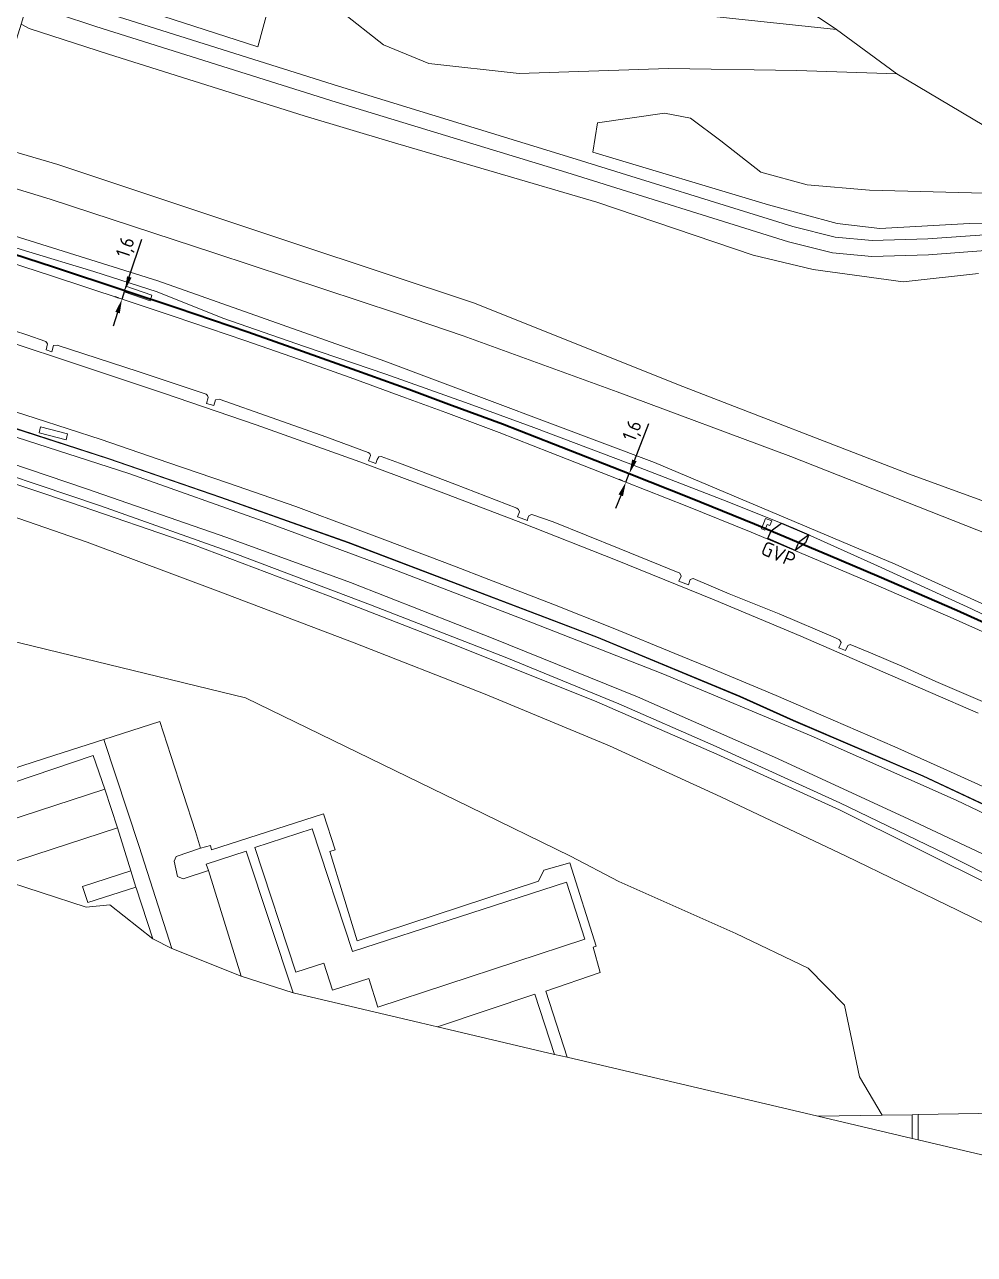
# Model space of a CAD drawing. Header units: metres. Extents: x 112942 to 118371, y 496117 to 499046.
# Drawn here: x 117075.6 to 117242.9, y 497010.1 to 497226.7 of the extents above; entities that cross this region are included whole.
import ezdxf
from ezdxf.enums import TextEntityAlignment as Align

# ---------------------------------------------------------------- set-up
doc = ezdxf.new("R2010")
doc.units = ezdxf.units.M
for name, color, linetype, lineweight in [('B-WE-OG-TOPOKAART-G', 7, 'Continuous', 18), ('N-WE-KL-DATA-T18', 1, 'Continuous', 18), ('N-WE-KL-DATA-T25', 7, 'Continuous', 25), ('N-WE-KL-DATA_GLASVEZEL-G', 90, 'KL-GLASVEZEL-N', 35), ('N-WE-KL-DATA_GLASVEZEL-M', 7, 'Continuous', 18), ('N-WE-KL-DATA_GLASVEZEL_KAST_PUTKAST-S', 90, 'Continuous', 25)]:
    doc.layers.add(name, color=color, linetype=linetype, lineweight=lineweight)
doc.styles.add('ISO', font='isocp.shx')
doc.styles.add('NLCS-ISO', font='NLCS-ISO.ttf')
doc.linetypes.add('KL-GLASVEZEL-N', pattern='A,4,-1,[101,NLCS.SHX,S=0.5,R=0,X=0,Y=0],-1,4,-1,["G",Standard,S=1,R=0,X=-0.25,Y=-0.5],-1.5', length=12.5)
doc.dimstyles.new('ISO', dxfattribs={"dimtxt": 2.5, "dimasz": 2.5, "dimexe": 1.25, "dimexo": 0.625, "dimtad": 1, "dimtxsty": 'ISO', "dimcen": 2.5, "dimadec": 0, "dimazin": 0, "dimtfac": 1, "dimtmove": 0, "dimatfit": 3, "dimfxl": 0, "dimarcsym": 0})

# ---------------------------------------------------------------- blocks, each defined once
blk = doc.blocks.new('*D33')
at = {"layer": 'Defpoints', "color": 0, "transparency": 16777216}
for p in [(117182.12, 497147.63, 6.3), (117182.12, 497147.63), (117181.53, 497146.14, 3.68)]:
    blk.add_point(p, dxfattribs=at)
at = {"layer": 'N-WE-KL-DATA_GLASVEZEL-M', "color": 0, "lineweight": -2, "transparency": 16777216}
for p, q in [((117183.03, 497149.96), (117185.59, 497156.47)), ((117181.54, 497147.86), (117180.95, 497148.09)), ((117181.53, 497146.14), (117182.12, 497147.63)), ((117180.95, 497146.37), (117180.37, 497146.6)), ((117180.62, 497143.81), (117179.7, 497141.49))]:
    blk.add_line(p, q, dxfattribs=at)
at = {"layer": 'N-WE-KL-DATA_GLASVEZEL-M', "color": 0, "transparency": 16777216}
for points in [[(117182.64, 497150.11), (117183.42, 497149.8), (117182.12, 497147.63)], [(117180.23, 497143.97), (117181.01, 497143.66), (117181.53, 497146.14)]]:
    blk.add_solid(points, dxfattribs=at)
at = {"layer": 'N-WE-KL-DATA_GLASVEZEL-M', "color": 0, "transparency": 16777216, "insert": (117182.85, 497155.13), "char_height": 2.5, "attachment_point": 5, "rotation": 68.5578, "style": 'ISO'}
blk.add_mtext('1,6', dxfattribs=at)
blk = doc.blocks.new('*D34')
at = {"layer": 'Defpoints', "color": 0, "transparency": 16777216}
for p in [(117092.77, 497178.38, 3.19), (117093.27, 497179.89, 6.3), (117093.27, 497179.89)]:
    blk.add_point(p, dxfattribs=at)
at = {"layer": 'N-WE-KL-DATA_GLASVEZEL-M', "color": 0, "lineweight": -2, "transparency": 16777216}
for p, q in [((117094.05, 497182.27), (117096.24, 497188.92)), ((117092.68, 497180.09), (117092.08, 497180.29)), ((117092.18, 497178.57), (117091.58, 497178.77)), ((117092.77, 497178.38), (117093.27, 497179.89)), ((117091.99, 497176), (117091.21, 497173.63))]:
    blk.add_line(p, q, dxfattribs=at)
at = {"layer": 'N-WE-KL-DATA_GLASVEZEL-M', "color": 0, "transparency": 16777216}
for points in [[(117093.66, 497182.4), (117094.45, 497182.14), (117093.27, 497179.89)], [(117091.59, 497176.13), (117092.38, 497175.87), (117092.77, 497178.38)]]:
    blk.add_solid(points, dxfattribs=at)
at = {"layer": 'N-WE-KL-DATA_GLASVEZEL-M', "color": 0, "transparency": 16777216, "insert": (117093.58, 497187.43), "char_height": 2.5, "attachment_point": 5, "rotation": 71.762, "style": 'ISO'}
blk.add_mtext('1,6', dxfattribs=at)
blk = doc.blocks.new('SKL-DATA_GLASVEZEL_GLASVEZELKABELPUT_RECHTHOEKIG')
at = {"color": 0, "linetype": 'ByBlock'}
for points in [[(-3.2, -0.97), (-2.07, 0.97), (3.18, 0.97), (2.05, -0.97)], [(3.18, 0.97), (3.18, -0.53), (2.05, -2.47)], [(-3.2, -0.97), (2.05, -0.97), (2.05, -2.47), (-3.2, -2.47), (-3.2, -0.97)]]:
    blk.add_lwpolyline(points, dxfattribs=at)
at = {"layer": 'N-WE-KL-DATA-T18', "linetype": 'ByBlock', "style": 'NLCS-ISO', "flags": 1}
for tag, p in [('OMSCHRIJVING_LEGENDA', (-0.01, -8.43)), ('LOCATIE', (-0.01, -12.22)), ('TYPE_HANDHOLE', (-0.01, -16)), ('TYPE_GCO', (-0.01, -19.78)), ('BPS-CODERING', (-0.01, -23.57)), ('POSITIE_X', (-0.01, -27.35)), ('POSITIE_Y', (-0.01, -31.14)), ('OVERIGE_OPMERKING(EN)_1', (-0.01, -34.92)), ('OVERIGE_OPMERKING(EN)_2', (-0.01, -38.71))]:
    blk.add_attdef(tag, p, '', height=1.8, dxfattribs=at)
at = {"layer": 'N-WE-KL-DATA-T25', "linetype": 'ByBlock', "style": 'NLCS-ISO'}
blk.add_attdef('TYPE_SYMBOOL', text='', height=2.5, dxfattribs=at).set_placement((15.9, -0.24), align=Align.MIDDLE_CENTER)

msp = doc.modelspace()

# ---------------------------------------------------------------- linework, layer by layer
at = {"layer": 'B-WE-OG-TOPOKAART-G'}
for points, elevation in [([(117091.986, 497085.251), (117068.735, 497077.677), (117066.517, 497084.485), (117089.768, 497092.059), (117091.986, 497085.251)], -0.327), ([(117116.174, 497081.802), (117126.252, 497085.09), (117133.369, 497063.481), (117171.07, 497075.663), (117174.278, 497065.635), (117137.849, 497053.666), (117136.268, 497058.697), (117129.866, 497056.678), (117128.336, 497061.394), (117123.415, 497059.809), (117116.174, 497081.802)], -0.086), ([(117116.174, 497081.802), (117123.415, 497059.809), (117128.336, 497061.394), (117129.866, 497056.678), (117136.268, 497058.697), (117137.849, 497053.666), (117174.278, 497065.635), (117171.07, 497075.663), (117133.369, 497063.481), (117126.252, 497085.09), (117116.174, 497081.802)], -0.086), ([(117095.23, 497074.797), (117086.752, 497072.075), (117085.836, 497074.929), (117094.314, 497077.651), (117095.23, 497074.797)], -0.293)]:
    msp.add_lwpolyline(points, close=True, dxfattribs=dict(at, elevation=elevation))
for points in [[(117077.844, 497236.109, -0.138), (117083.435, 497254.343, -0.303), (117104.147, 497255.033, -0.46), (117108.846, 497254.277, -0.453), (117112.346, 497252.111, -0.423), (117115.03, 497245.489, -0.387), (117118.163, 497236.284, -0.413), (117118.553, 497229.751, -0.343), (117116.675, 497222.824, -0.343), (117090.692, 497231.261, -0.147), (117077.844, 497236.109, -0.138)], [(117175.793, 497254.676, -1.473), (117218.609, 497225.844, -1.48)], [(117218.609, 497225.844, -1.48), (117229.256, 497218.077, -0.694), (117211.623, 497218.646, -0.736), (117189.048, 497219.006, -0.634), (117162.734, 497218.096, -0.418), (117146.808, 497219.881, -0.381), (117138.846, 497223.181, -0.361), (117131.386, 497229.041, -0.356), (117125.436, 497239.904, -0.424), (117120.384, 497249.419, -0.404), (117118.084, 497250.962, -0.407), (117119.13, 497253.326, -0.401), (117121.284, 497253.275, -0.515), (117124.727, 497253.174, -1.24), (117124.809, 497253.232, -1.473), (117127.601, 497248.508, -1.473), (117137.605, 497240.534, -1.473), (117141.072, 497236.707, -1.473), (117142.935, 497232.604, -1.473), (117148.914, 497231.749, -1.47), (117168.262, 497229.905, -1.477), (117195.902, 497228.247, -1.477), (117218.609, 497225.844, -1.48)], [(117245.639, 497186.97, -0.737), (117234.837, 497186.178, -0.67), (117224.836, 497185.866, -0.677), (117217.942, 497186.526, -0.683), (117210.157, 497188.461, -0.69), (117171.15, 497200.665, -0.636), (117130.477, 497213.038, -0.48), (117088.158, 497226.364, -0.22), (117081.397, 497228.61, -0.217), (117076.228, 497230.838, -0.214), (117077.064, 497233.566, -0.163), (117082.005, 497231.389, -0.163), (117088.981, 497229.093, -0.21), (117130.898, 497215.868, -0.48), (117172.009, 497203.26, -0.636), (117210.907, 497191.161, -0.69), (117218.416, 497189.294, -0.683), (117224.926, 497188.671, -0.677), (117234.691, 497188.976, -0.67), (117245.541, 497189.771, -0.737)], [(117243.639, 497182.899, -0.707), (117230.36, 497181.391, -0.683), (117214.501, 497183.612, -0.68), (117203.935, 497186.11, -0.66), (117176.405, 497195.452, -0.657), (117140.333, 497206.03, -0.534), (117124.877, 497210.655, -0.516), (117090.396, 497221.497, -0.321), (117076.388, 497226.03, -0.321), (117074.989, 497226.798, -0.315), (117076.228, 497230.838, -0.214), (117081.397, 497228.61, -0.217), (117088.158, 497226.364, -0.22), (117130.477, 497213.038, -0.48), (117171.15, 497200.665, -0.636), (117210.157, 497188.461, -0.69), (117217.942, 497186.526, -0.683), (117224.836, 497185.866, -0.677), (117234.837, 497186.178, -0.67), (117245.639, 497186.97, -0.737)], [(117090.692, 497231.261, -0.147), (117116.675, 497222.824, -0.343), (117118.553, 497229.751, -0.343)], [(117245.541, 497189.771, -0.737), (117234.691, 497188.976, -0.67), (117224.926, 497188.671, -0.677), (117218.416, 497189.294, -0.683), (117210.907, 497191.161, -0.69), (117172.009, 497203.26, -0.636), (117130.898, 497215.868, -0.48), (117088.981, 497229.093, -0.21)], [(117131.386, 497229.041, -0.356), (117138.846, 497223.181, -0.361), (117146.808, 497219.881, -0.381), (117162.734, 497218.096, -0.418), (117189.048, 497219.006, -0.634), (117211.623, 497218.646, -0.736), (117229.256, 497218.077, -0.694), (117273.053, 497192.035, -0.753)], [(117218.609, 497225.844, -1.48), (117195.902, 497228.247, -1.477)], [(117250.965, 497140.436, -1.34), (117231.483, 497147.551, -1.34), (117190.811, 497163.265, -1.34), (117154.846, 497177.638, -1.34), (117122.842, 497188.266, -1.343), (117081.449, 497202.078, -1.46), (117074.036, 497204.274, -1.46), (117070.611, 497208.865, -1.343), (117073.776, 497221.154, -1.2), (117073.31, 497221.321, -1.2), (117074.989, 497226.798, -0.315), (117076.388, 497226.03, -0.321), (117090.396, 497221.497, -0.321), (117124.877, 497210.655, -0.516), (117140.333, 497206.03, -0.534), (117176.405, 497195.452, -0.657), (117203.935, 497186.11, -0.66), (117214.501, 497183.612, -0.68), (117230.36, 497181.391, -0.683), (117243.639, 497182.899, -0.707)], [(117253.607, 497196.787, -0.72), (117224.428, 497197.542, -0.72), (117213.436, 497198.477, -0.71), (117205.302, 497200.719, -0.693), (117198.255, 497206.225, -0.68), (117192.924, 497210.24, -0.67), (117188.34, 497211.134, -0.643), (117176.517, 497209.434, -0.613), (117175.706, 497204.253, -0.643), (117206.662, 497194.971, -0.743), (117218.753, 497191.708, -0.753), (117226.272, 497190.786, -0.747), (117242.023, 497191.668, -0.747), (117253.477, 497191.916, -0.729)], [(117280.504, 497187.584, -0.747), (117278.864, 497184.59, -0.738), (117275.142, 497184.396, -0.738), (117270.379, 497186.285, -0.69), (117264.327, 497189.345, -0.72), (117253.477, 497191.916, -0.729), (117242.023, 497191.668, -0.747), (117226.272, 497190.786, -0.747), (117218.753, 497191.708, -0.753), (117206.662, 497194.971, -0.743), (117175.706, 497204.253, -0.643), (117176.517, 497209.434, -0.613), (117188.34, 497211.134, -0.643), (117192.924, 497210.24, -0.67), (117198.255, 497206.225, -0.68), (117205.302, 497200.719, -0.693), (117213.436, 497198.477, -0.71), (117224.428, 497197.542, -0.72), (117253.607, 497196.787, -0.72), (117259.881, 497195.974, -0.73), (117273.053, 497192.035, -0.753), (117280.504, 497187.584, -0.747)], [(117278.616, 497128.273, -1.343), (117277.019, 497122.914, -1.37), (117247.483, 497136.091, -1.38), (117210.596, 497150.667, -1.37), (117180, 497162.067, -1.36), (117152.848, 497171.902, -1.36), (117141.109, 497175.882, -1.36), (117109.138, 497186.48, -1.347), (117080.093, 497195.96, -1.48), (117066.778, 497200.014, -1.48), (117068.399, 497205.303, -1.457), (117074.036, 497204.274, -1.46), (117081.449, 497202.078, -1.46), (117122.842, 497188.266, -1.343), (117154.846, 497177.638, -1.34), (117190.811, 497163.265, -1.34), (117231.483, 497147.551, -1.34), (117250.965, 497140.436, -1.34), (117278.616, 497128.273, -1.343)], [(117277.019, 497122.914, -1.37), (117273.853, 497111.142, 3.546), (117268.424, 497113.758, 3.503), (117228.929, 497131.712, 3.23), (117186.57, 497149.602, 2.783), (117139.092, 497167.427, 2.387), (117099.095, 497181.597, 2.057), (117067.716, 497191.407, 2.06), (117064.458, 497192.449, 2.038), (117066.778, 497200.014, -1.48), (117080.093, 497195.96, -1.48), (117109.138, 497186.48, -1.347), (117141.109, 497175.882, -1.36), (117152.848, 497171.902, -1.36), (117180, 497162.067, -1.36), (117210.596, 497150.667, -1.37), (117247.483, 497136.091, -1.38), (117277.019, 497122.914, -1.37)], [(117262.215, 497114.233, 4.142), (117242.378, 497123.812, 3.941), (117225.838, 497131.413, 3.734), (117211.106, 497138.024, 3.599), (117198.628, 497143.02, 3.515), (117181.949, 497149.49, 3.428), (117165.305, 497155.767, 3.374), (117153.892, 497159.943, 3.356), (117139.235, 497165.159, 3.263), (117124.939, 497170.046, 3.167), (117110.556, 497175.032, 3.104), (117098.955, 497179.645, 2.924), (117087.833, 497183.249, 2.891), (117075.775, 497186.884, 2.747), (117063.89, 497190.597, 2.666), (117064.458, 497192.449, 2.038), (117067.716, 497191.407, 2.06), (117099.095, 497181.597, 2.057), (117139.092, 497167.427, 2.387), (117186.57, 497149.602, 2.783), (117228.929, 497131.712, 3.23), (117268.424, 497113.758, 3.503)], [(117252.548, 497116.104, 4.202), (117239.2, 497122.11, 4.1), (117225.524, 497128.037, 3.998), (117216.56, 497131.875, 3.935), (117203.589, 497137.319, 3.809), (117192.287, 497141.879, 3.722), (117181.532, 497146.141, 3.677), (117168.19, 497151.381, 3.569), (117159.215, 497154.887, 3.518), (117149.785, 497158.396, 3.5), (117142.719, 497161.01, 3.446), (117133.574, 497164.321, 3.398), (117124.023, 497167.721, 3.383), (117114.38, 497171.093, 3.308), (117101.978, 497175.335, 3.212), (117092.77, 497178.375, 3.191), (117080.191, 497182.52, 3.191), (117070.564, 497185.672, 3.131), (117063.1, 497188.02, 3.068), (117063.89, 497190.597, 2.666), (117075.775, 497186.884, 2.747), (117087.833, 497183.249, 2.891)], [(117070.564, 497185.672, 3.131), (117080.191, 497182.52, 3.191), (117092.77, 497178.375, 3.191), (117101.978, 497175.335, 3.212), (117114.38, 497171.093, 3.308), (117124.023, 497167.721, 3.383), (117133.574, 497164.321, 3.398), (117142.719, 497161.01, 3.446), (117149.785, 497158.396, 3.5), (117159.215, 497154.887, 3.518), (117168.19, 497151.381, 3.569), (117181.532, 497146.141, 3.677), (117192.287, 497141.879, 3.722), (117203.589, 497137.319, 3.809), (117216.56, 497131.875, 3.935), (117225.524, 497128.037, 3.998), (117239.2, 497122.11, 4.1), (117252.548, 497116.104, 4.202)], [(117087.833, 497183.249, 2.891), (117098.955, 497179.645, 2.924), (117110.556, 497175.032, 3.104), (117124.939, 497170.046, 3.167), (117139.235, 497165.159, 3.263), (117153.892, 497159.943, 3.356), (117165.305, 497155.767, 3.374), (117181.949, 497149.49, 3.428), (117198.628, 497143.02, 3.515), (117211.106, 497138.024, 3.599), (117225.838, 497131.413, 3.734), (117242.378, 497123.812, 3.941), (117262.215, 497114.233, 4.142)], [(117093.119, 497179.648, 3.107), (117097.742, 497178.064, 3.107), (117098.027, 497179.084, 3.074), (117093.417, 497180.639, 3.095), (117093.119, 497179.648, 3.107)], [(117093.417, 497180.639, 3.095), (117098.027, 497179.084, 3.074), (117097.742, 497178.064, 3.107), (117093.119, 497179.648, 3.107), (117093.417, 497180.639, 3.095)], [(117244.321, 497107.49, 3.962), (117236.102, 497111.018, 3.848), (117230.527, 497113.559, 3.839), (117224.625, 497116.088, 3.77), (117221.059, 497117.523, 3.725), (117220.647, 497117.389, 3.708), (117220.229, 497116.477, 3.756), (117219.023, 497116.951, 3.728), (117219.436, 497117.9, 3.646), (117219.162, 497118.363, 3.752), (117218.476, 497118.723, 3.752), (117208.515, 497122.944, 3.632), (117199.689, 497126.474, 3.566), (117193.362, 497129.137, 3.554), (117192.868, 497128.961, 3.504), (117192.564, 497128.025, 3.566), (117190.85, 497128.708, 3.509), (117191.255, 497129.553, 3.469), (117191.002, 497130.115, 3.475), (117180.313, 497134.457, 3.488), (117168.732, 497139.156, 3.398), (117164.943, 497140.463, 3.341), (117164.465, 497140.263, 3.356), (117164.259, 497139.869, 3.374), (117164.181, 497139.375, 3.374), (117162.428, 497140.048, 3.329), (117162.78, 497140.894, 3.344), (117162.594, 497141.299, 3.347), (117162.341, 497141.53, 3.365), (117151.369, 497145.796, 3.233), (117141.652, 497149.465, 3.203), (117138.418, 497150.623, 3.185), (117138.002, 497150.565, 3.185), (117137.734, 497150.122, 3.165), (117137.501, 497149.429, 3.165), (117136.191, 497149.863, 3.164), (117136.563, 497150.806, 3.164), (117136.418, 497151.173, 3.17), (117136.142, 497151.369, 3.173), (117128.689, 497154.093, 3.137), (117119.193, 497157.434, 3.056), (117109.865, 497160.733, 3.023), (117109.223, 497160.632, 3.017), (117108.915, 497159.606, 3.017), (117107.674, 497159.998, 3.005), (117107.95, 497161.071, 3.008), (117107.806, 497161.386, 3.014), (117107.572, 497161.616, 3.014), (117095.638, 497165.614, 3.014), (117081.365, 497170.265, 2.924), (117080.692, 497170.176, 2.836), (117080.4, 497169.098, 2.881), (117079.38, 497169.446, 2.881), (117079.638, 497170.47, 2.819), (117079.345, 497170.923, 2.9), (117076.015, 497172.06, 2.843), (117071.686, 497173.494, 2.819)], [(117071.686, 497173.494, 2.819), (117076.015, 497172.06, 2.843), (117079.345, 497170.923, 2.9), (117079.638, 497170.47, 2.819), (117079.38, 497169.446, 2.881), (117080.4, 497169.098, 2.881), (117080.692, 497170.176, 2.836), (117081.365, 497170.265, 2.924), (117095.638, 497165.614, 3.014), (117107.572, 497161.616, 3.014), (117107.806, 497161.386, 3.014), (117107.95, 497161.071, 3.008), (117107.674, 497159.998, 3.005), (117108.915, 497159.606, 3.017), (117109.223, 497160.632, 3.017), (117109.865, 497160.733, 3.023), (117119.193, 497157.434, 3.056), (117128.689, 497154.093, 3.137), (117136.142, 497151.369, 3.173), (117136.418, 497151.173, 3.17), (117136.563, 497150.806, 3.164), (117136.191, 497149.863, 3.164), (117137.501, 497149.429, 3.165), (117137.734, 497150.122, 3.165), (117138.002, 497150.565, 3.185), (117138.418, 497150.623, 3.185), (117141.652, 497149.465, 3.203), (117151.369, 497145.796, 3.233), (117162.341, 497141.53, 3.365), (117162.594, 497141.299, 3.347), (117162.78, 497140.894, 3.344), (117162.428, 497140.048, 3.329), (117164.181, 497139.375, 3.374), (117164.259, 497139.869, 3.374), (117164.465, 497140.263, 3.356), (117164.943, 497140.463, 3.341), (117168.732, 497139.156, 3.398), (117180.313, 497134.457, 3.488), (117191.002, 497130.115, 3.475), (117191.255, 497129.553, 3.469), (117190.85, 497128.708, 3.509), (117192.564, 497128.025, 3.566), (117192.868, 497128.961, 3.504), (117193.362, 497129.137, 3.554), (117199.689, 497126.474, 3.566), (117208.515, 497122.944, 3.632), (117218.476, 497118.723, 3.752), (117219.162, 497118.363, 3.752), (117219.436, 497117.9, 3.646), (117219.023, 497116.951, 3.728), (117220.229, 497116.477, 3.756), (117220.647, 497117.389, 3.708), (117221.059, 497117.523, 3.725), (117224.625, 497116.088, 3.77), (117230.527, 497113.559, 3.839), (117236.102, 497111.018, 3.848), (117244.321, 497107.49, 3.962)], [(117072.177, 497171.069, 2.903), (117085.289, 497166.746, 2.957), (117100.091, 497161.822, 2.98), (117116.428, 497156.245, 3.134), (117134.664, 497149.706, 3.298), (117148.992, 497144.342, 3.341), (117163.297, 497138.884, 3.381), (117179.703, 497132.436, 3.531), (117197.103, 497125.393, 3.608), (117212.314, 497119.002, 3.764), (117226.802, 497112.724, 3.892), (117243.592, 497105.434, 3.989)], [(117243.592, 497105.434, 3.989), (117226.802, 497112.724, 3.892), (117212.314, 497119.002, 3.764), (117197.103, 497125.393, 3.608), (117179.703, 497132.436, 3.531), (117163.297, 497138.884, 3.381), (117148.992, 497144.342, 3.341), (117134.664, 497149.706, 3.298), (117116.428, 497156.245, 3.134), (117100.091, 497161.822, 2.98), (117085.289, 497166.746, 2.957), (117072.177, 497171.069, 2.903)], [(117264.135, 497080.242, 3.856), (117233.868, 497094.408, 3.492), (117211.056, 497104.198, 3.319), (117201.643, 497108.414, 3.217), (117176.402, 497118.907, 3.003), (117132.615, 497135.563, 2.804), (117110.154, 497143.51, 2.682), (117090.408, 497150.318, 2.625), (117064.715, 497158.637, 2.296), (117055.837, 497164.331, 2.562), (117066.256, 497160.966, 2.606), (117077.496, 497157.408, 2.618)], [(117250.374, 497089.846, 3.761), (117238.079, 497095.389, 3.71), (117228.879, 497099.491, 3.593), (117215.856, 497105.176, 3.518), (117207.998, 497108.581, 3.443), (117196.883, 497113.2, 3.341), (117190.138, 497115.979, 3.305), (117179.283, 497120.386, 3.221), (117168.638, 497124.656, 3.149), (117157.372, 497128.994, 3.077), (117151.357, 497131.333, 3.056), (117139.078, 497135.988, 2.99), (117133.436, 497138.078, 2.963), (117123.391, 497141.818, 2.888), (117111.508, 497145.958, 2.825), (117100.861, 497149.566, 2.717), (117089.106, 497153.648, 2.717), (117077.496, 497157.408, 2.618), (117066.256, 497160.966, 2.606)], [(117264.944, 497078.007, 3.637), (117263.243, 497071.684, -0.233), (117255.317, 497075.5, -0.219), (117231.248, 497086.823, -0.36), (117207.686, 497097.678, -0.396), (117183.552, 497108.291, -0.393), (117158.169, 497118.617, -0.447), (117133.02, 497128.452, -0.33), (117111.258, 497136.363, -0.312), (117086.487, 497144.944, -0.354), (117059.428, 497154.12, -0.474), (117053.341, 497156.191, -0.467), (117054.617, 497160.353, 2.299), (117063.483, 497157.491, 2.36), (117093.978, 497147.645, 2.492), (117118.474, 497138.994, 2.66), (117141.121, 497130.595, 2.747), (117165.091, 497121.335, 2.921), (117188.045, 497112.374, 3.032), (117214.173, 497101.42, 3.299), (117239.705, 497090.106, 3.458), (117259.397, 497080.728, 3.635), (117264.944, 497078.007, 3.637)], [(117276.917, 497074.137, 3.755), (117264.944, 497078.007, 3.637), (117259.397, 497080.728, 3.635), (117239.705, 497090.106, 3.458), (117214.173, 497101.42, 3.299), (117188.045, 497112.374, 3.032), (117165.091, 497121.335, 2.921), (117141.121, 497130.595, 2.747), (117118.474, 497138.994, 2.66), (117093.978, 497147.645, 2.492), (117063.483, 497157.491, 2.36), (117054.617, 497160.353, 2.299), (117064.685, 497158.541, 2.296), (117090.376, 497150.224, 2.625), (117110.122, 497143.416, 2.682), (117132.581, 497135.469, 2.804), (117176.366, 497118.815, 3.003), (117201.603, 497108.322, 3.217), (117211.016, 497104.106, 3.319), (117233.828, 497094.316, 3.492), (117264.093, 497080.152, 3.856), (117276.917, 497074.137, 3.755)], [(117276.961, 497074.227, 3.755), (117276.917, 497074.137, 3.755), (117264.093, 497080.152, 3.856), (117233.828, 497094.316, 3.492), (117211.016, 497104.106, 3.319), (117201.603, 497108.322, 3.217), (117176.366, 497118.815, 3.003), (117132.581, 497135.469, 2.804), (117110.122, 497143.416, 2.682), (117090.376, 497150.224, 2.625), (117064.685, 497158.541, 2.296), (117064.715, 497158.637, 2.296), (117090.408, 497150.318, 2.625), (117110.154, 497143.51, 2.682), (117132.615, 497135.563, 2.804), (117176.402, 497118.907, 3.003), (117201.643, 497108.414, 3.217), (117211.056, 497104.198, 3.319), (117233.868, 497094.408, 3.492), (117264.135, 497080.242, 3.856), (117276.961, 497074.227, 3.755)], [(117263.243, 497071.684, -0.233), (117262.35, 497068.362, -0.624), (117258.726, 497070.167, -0.618), (117237.851, 497080.655, -0.591), (117219.19, 497089.663, -0.618), (117196.9, 497099.819, -0.672), (117180.299, 497107.088, -0.603), (117160.575, 497115.168, -0.753), (117136.523, 497124.549, -0.552), (117113.115, 497133.388, -0.591), (117088.951, 497141.966, -0.684), (117061.749, 497151.093, -0.747), (117052.701, 497154.103, -0.826), (117053.341, 497156.191, -0.467), (117059.428, 497154.12, -0.474), (117086.487, 497144.944, -0.354), (117111.258, 497136.363, -0.312), (117133.02, 497128.452, -0.33), (117158.169, 497118.617, -0.447), (117183.552, 497108.291, -0.393), (117207.686, 497097.678, -0.396), (117231.248, 497086.823, -0.36), (117255.317, 497075.5, -0.219), (117263.243, 497071.684, -0.233)], [(117077.496, 497157.408, 2.618), (117089.106, 497153.648, 2.717), (117100.861, 497149.566, 2.717), (117111.508, 497145.958, 2.825), (117123.391, 497141.818, 2.888), (117133.436, 497138.078, 2.963), (117139.078, 497135.988, 2.99), (117151.357, 497131.333, 3.056), (117157.372, 497128.994, 3.077), (117168.638, 497124.656, 3.149), (117179.283, 497120.386, 3.221), (117190.138, 497115.979, 3.305), (117196.883, 497113.2, 3.341), (117207.998, 497108.581, 3.443), (117215.856, 497105.176, 3.518), (117228.879, 497099.491, 3.593), (117238.079, 497095.389, 3.71), (117250.374, 497089.846, 3.761)], [(117262.35, 497068.362, -0.624), (117262.011, 497067.1, -1.369), (117246.603, 497074.737, -1.387), (117219.177, 497088.403, -1.463), (117197.561, 497098.209, -1.4), (117176.401, 497107.416, -1.387), (117151.614, 497117.382, -1.387), (117129.155, 497126.135, -1.337), (117105.237, 497135.161, -1.34), (117083.679, 497142.56, -1.347), (117064.107, 497149.128, -1.47), (117052.341, 497152.929, -1.458), (117052.701, 497154.103, -0.826), (117061.749, 497151.093, -0.747), (117088.951, 497141.966, -0.684), (117113.115, 497133.388, -0.591), (117136.523, 497124.549, -0.552), (117160.575, 497115.168, -0.753), (117180.299, 497107.088, -0.603), (117196.9, 497099.819, -0.672), (117219.19, 497089.663, -0.618), (117237.851, 497080.655, -0.591), (117258.726, 497070.167, -0.618), (117262.35, 497068.362, -0.624)], [(117078.148, 497154.826, 2.483), (117082.915, 497153.575, 2.495), (117083.159, 497154.64, 2.483), (117078.386, 497155.876, 2.483), (117078.148, 497154.826, 2.483)], [(117082.915, 497153.575, 2.495), (117078.148, 497154.826, 2.483), (117078.386, 497155.876, 2.483), (117083.159, 497154.64, 2.483), (117082.915, 497153.575, 2.495)], [(117262.011, 497067.1, -1.369), (117260.308, 497060.768, -1.462), (117240.08, 497070.693, -1.46), (117220.211, 497080.324, -1.45), (117198.271, 497090.706, -1.443), (117178.609, 497099.669, -1.44), (117156.757, 497108.765, -1.427), (117133.684, 497117.857, -1.427), (117109.723, 497126.942, -1.427), (117086.638, 497135.582, -1.423), (117062.669, 497143.836, -1.47), (117050.683, 497147.521, -1.482), (117052.341, 497152.929, -1.458), (117064.107, 497149.128, -1.47), (117083.679, 497142.56, -1.347), (117105.237, 497135.161, -1.34), (117129.155, 497126.135, -1.337), (117151.614, 497117.382, -1.387), (117176.401, 497107.416, -1.387), (117197.561, 497098.209, -1.4), (117219.177, 497088.403, -1.463), (117246.603, 497074.737, -1.387), (117262.011, 497067.1, -1.369)], [(117062.669, 497143.836, -1.47), (117086.638, 497135.582, -1.423), (117109.723, 497126.942, -1.427), (117133.684, 497117.857, -1.427), (117156.757, 497108.765, -1.427), (117178.609, 497099.669, -1.44), (117198.271, 497090.706, -1.443), (117220.211, 497080.324, -1.45), (117240.08, 497070.693, -1.46), (117260.308, 497060.768, -1.462)], [(117205.409, 497137.896, 3.701), (117206.004, 497137.659, 3.683), (117206.396, 497138.666, 3.65), (117206.883, 497138.473, 3.611), (117207.226, 497139.322, 3.683), (117206.096, 497139.729, 3.563), (117205.409, 497137.896, 3.701)], [(117205.409, 497137.896, 3.701), (117206.096, 497139.729, 3.563), (117207.226, 497139.322, 3.683), (117206.883, 497138.473, 3.611), (117206.396, 497138.666, 3.65), (117206.004, 497137.659, 3.683), (117205.409, 497137.896, 3.701)], [(117044.233, 497125.207, -0.284), (117114.496, 497108.153, -0.307), (117153.98, 497088.95, -0.306), (117171.793, 497080.257, -0.483), (117180.284, 497075.761, -0.403), (117200.912, 497066.653, -0.44), (117213.639, 497060.55, -0.503), (117220.051, 497054.026, -0.413), (117222.646, 497041.401, -0.377), (117226.686, 497034.633, -0.396), (117215.334, 497034.452, -0.393)], [(117250.758, 497035.018, -0.403), (117233.009, 497034.734, -0.398), (117231.924, 497034.717, -0.398), (117226.686, 497034.633, -0.396), (117222.646, 497041.401, -0.377), (117220.051, 497054.026, -0.413), (117213.639, 497060.55, -0.503), (117200.912, 497066.653, -0.44), (117180.284, 497075.761, -0.403), (117171.793, 497080.257, -0.483), (117153.98, 497088.95, -0.306), (117114.496, 497108.153, -0.307), (117044.233, 497125.207, -0.284)], [(117215.334, 497034.452, -0.393), (117171.177, 497044.822, -0.297), (117167.438, 497056.5, -0.247), (117176.991, 497059.734, -0.233), (117175.754, 497064.201, -0.147), (117176.275, 497064.371, -0.147), (117171.643, 497079.096, -0.24), (117167.063, 497077.776, -0.285), (117166.112, 497075.851, -0.285), (117134.168, 497065.348, -0.137), (117129.362, 497081.059, -0.137), (117130.306, 497081.394, -0.137), (117128.254, 497087.736, -0.192), (117108.519, 497081.392, -0.243), (117108.346, 497082.135, -0.243), (117106.576, 497081.633, -0.31), (117105.73, 497084.591, -0.323), (117101.379, 497098.01, -0.374), (117099.449, 497103.961, -0.397), (117089.588, 497100.826, -0.34), (117080.915, 497098.035, -0.327), (117063.236, 497092.346, -0.143)], [(117113.776, 497059.113, -0.38), (117101.556, 497063.974, -0.35), (117095.797, 497081.968, -0.35), (117089.588, 497100.826, -0.34), (117099.449, 497103.961, -0.397), (117101.379, 497098.01, -0.374), (117105.73, 497084.591, -0.323), (117106.576, 497081.633, -0.31), (117102.313, 497080.181, -0.337), (117101.935, 497079.363, -0.403), (117102.549, 497076.7, -0.364), (117103.562, 497076.288, -0.364), (117108.004, 497077.709, -0.316), (117113.776, 497059.113, -0.38)], [(117101.556, 497063.974, -0.35), (117098.215, 497065.702, -0.208), (117095.26, 497074.702, -0.293), (117095.23, 497074.797, -0.293), (117094.314, 497077.651, -0.293), (117091.986, 497085.251, -0.327), (117089.768, 497092.059, -0.327), (117087.667, 497098.005, -0.276), (117052.826, 497086.17, -0.279), (117044.995, 497086.476, -0.273), (117049.315, 497087.866, -0.311), (117048.041, 497091.759, -0.311), (117050.155, 497092.469, -0.239), (117051.471, 497088.56, -0.239), (117063.236, 497092.346, -0.143), (117080.915, 497098.035, -0.327), (117089.588, 497100.826, -0.34), (117095.797, 497081.968, -0.35), (117101.556, 497063.974, -0.35)], [(117089.768, 497092.059, -0.327), (117066.517, 497084.485, -0.327), (117068.735, 497077.677, -0.327), (117091.986, 497085.251, -0.327), (117094.314, 497077.651, -0.293), (117085.836, 497074.929, -0.293), (117086.752, 497072.075, -0.293), (117095.23, 497074.797, -0.293), (117095.26, 497074.702, -0.293), (117098.215, 497065.702, -0.208), (117090.639, 497071.668, -0.256), (117086.482, 497071.255, -0.307), (117062.603, 497079.006, -0.31), (117052.826, 497086.17, -0.279), (117087.667, 497098.005, -0.276), (117089.768, 497092.059, -0.327)], [(117128.254, 497087.736, -0.192), (117130.306, 497081.394, -0.137), (117129.362, 497081.059, -0.137), (117134.168, 497065.348, -0.137), (117166.112, 497075.851, -0.285), (117167.063, 497077.776, -0.285), (117171.643, 497079.096, -0.24), (117176.275, 497064.371, -0.147), (117175.754, 497064.201, -0.147), (117176.991, 497059.734, -0.233), (117167.438, 497056.5, -0.247), (117171.177, 497044.822, -0.297), (117168.961, 497045.343, -0.297), (117165.473, 497055.926, -0.18), (117148.315, 497050.191, -0.27), (117145.363, 497050.884, -0.133), (117122.92, 497056.155, -0.113), (117114.636, 497081.162, -0.117), (117107.58, 497078.872, -0.117), (117108.004, 497077.709, -0.316), (117103.562, 497076.288, -0.364), (117102.549, 497076.7, -0.364), (117101.935, 497079.363, -0.403), (117102.313, 497080.181, -0.337), (117106.576, 497081.633, -0.31), (117108.346, 497082.135, -0.243), (117108.519, 497081.392, -0.243), (117128.254, 497087.736, -0.192)], [(117122.92, 497056.155, -0.113), (117113.776, 497059.113, -0.38), (117108.004, 497077.709, -0.316), (117107.58, 497078.872, -0.117), (117114.636, 497081.162, -0.117), (117122.92, 497056.155, -0.113)], [(117148.315, 497050.191, -0.27), (117165.473, 497055.926, -0.18), (117168.961, 497045.343, -0.297), (117148.315, 497050.191, -0.27)], [(117253.392, 497035.05, -0.408), (117250.6, 497024.664, -0.488), (117244.224, 497027.667, -0.47), (117232.998, 497030.303, -0.463), (117233.009, 497034.734, -0.398), (117250.758, 497035.018, -0.403), (117253.392, 497035.05, -0.408)], [(117231.979, 497030.543, -0.45), (117215.334, 497034.452, -0.393), (117226.686, 497034.633, -0.396), (117231.924, 497034.717, -0.398), (117231.979, 497030.543, -0.45)], [(117232.998, 497030.303, -0.463), (117231.979, 497030.543, -0.45), (117231.924, 497034.717, -0.398), (117233.009, 497034.734, -0.398), (117232.998, 497030.303, -0.463)]]:
    msp.add_polyline3d(points, dxfattribs=at)
at = {"layer": 'N-WE-KL-DATA_GLASVEZEL-G', "elevation": 6.297, "flags": 128}
msp.add_lwpolyline([(116447.908, 497300.203), (116465.238, 497297.672), (116484.7, 497295.014), (116499.765, 497292.854), (116518.539, 497290.195), (116530.143, 497288.552), (116530.143, 497288.552), (116543.156, 497286.449), (116557.771, 497284.095), (116583.542, 497280.464), (116599.888, 497278.119), (116603.095, 497277.66), (116619.573, 497275.303), (116621.152, 497275.082), (116633.544, 497273.341), (116633.545, 497273.341), (116653.547, 497270.317), (116671.848, 497267.597), (116690.341, 497264.969), (116706.459, 497262.623), (116729, 497259.366), (116746.183, 497256.921), (116746.184, 497256.921), (116763.721, 497254.622), (116779.247, 497252.629), (116791.531, 497250.928), (116804.353, 497248.974), (116819.991, 497246.579), (116821.942, 497246.281), (116839.124, 497243.442), (116854.06, 497240.888), (116866.134, 497238.738), (116881.205, 497235.958), (116895.36, 497233.221), (116911.178, 497229.829), (116922.465, 497227.404), (116928.773, 497226.001), (116935.648, 497224.384), (116950.836, 497220.819), (116958.714, 497218.906), (116965.477, 497217.317), (116970.562, 497216.021), (116987.366, 497211.877), (117002.705, 497207.462), (117002.705, 497207.462), (117026.556, 497200.667), (117041.28, 497196.413), (117055.76, 497192.029), (117063.582, 497189.546), (117071.053, 497187.195), (117080.69, 497184.04), (117093.272, 497179.894), (117102.488, 497176.852), (117114.903, 497172.605), (117124.555, 497169.23), (117134.115, 497165.827), (117143.269, 497162.513), (117150.342, 497159.896), (117159.785, 497156.382), (117168.774, 497152.871), (117182.119, 497147.629), (117192.881, 497143.365), (117204.198, 497138.799), (117217.184, 497133.348), (117226.157, 497129.506), (117239.846, 497123.574), (117253.21, 497117.561), (117269.955, 497109.886), (117278.809, 497105.935), (117302.805, 497094.576), (117323.216, 497084.391), (117346.155, 497072.511), (117363.367, 497063.365), (117378.148, 497055.442), (117384.742, 497052.043), (117399.04, 497044.254), (117409.51, 497038.487), (117420.5, 497032.438), (117432.495, 497025.833), (117444.112, 497019.348), (117453.997, 497013.779), (117460.381, 497010.106)], dxfattribs=at)

# ---------------------------------------------------------------- block references
at = {"layer": 'N-WE-KL-DATA_GLASVEZEL_KAST_PUTKAST-S'}
ref = msp.add_blockref('SKL-DATA_GLASVEZEL_GLASVEZELKABELPUT_RECHTHOEKIG', (117210.432, 497137.199), dxfattribs=dict(at, rotation=336.7605975306923))
ref.add_attrib('TYPE_SYMBOOL', 'GVP', dxfattribs={"layer": 'N-WE-KL-DATA-T25', "linetype": 'ByBlock', "height": 2.5, "rotation": 336.7606, "style": 'NLCS-ISO'}).set_placement((117208.411, 497133.476), align=Align.MIDDLE_CENTER)

# ---------------------------------------------------------------- dimensions: what is measured, and where the dimension line sits
at = {"layer": 'N-WE-KL-DATA_GLASVEZEL-M'}
for p1, p2, picture, middle in [((117092.77, 497178.375, 3.191), (117093.271, 497179.895, 6.297), '*D34', (117093.581, 497187.425)), ((117181.532, 497146.141, 3.677), (117182.117, 497147.63, 6.297), '*D33', (117182.847, 497155.132))]:
    dim = msp.add_aligned_dim(p1=p1, p2=p2, distance=0, dimstyle='ISO', dxfattribs=at)
    dim.commit()
    dim.dimension.update_dxf_attribs({"geometry": picture, "text_midpoint": middle})

doc.saveas('drawing.dxf')
